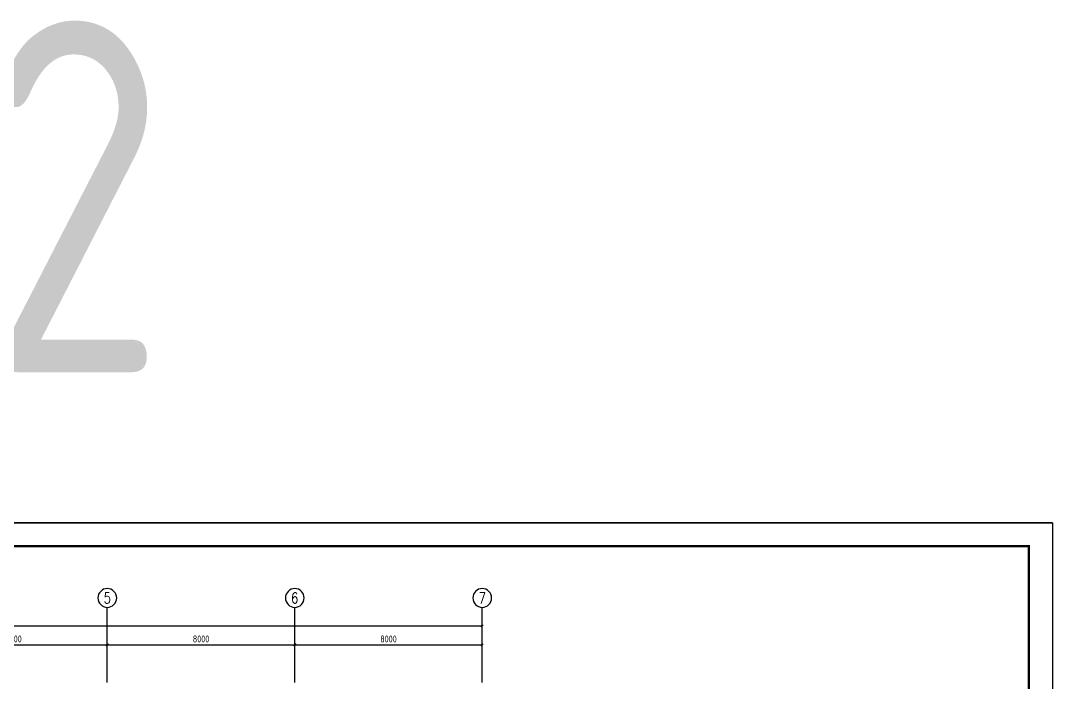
# Model space of a CAD drawing. Header units: millimetres. Extents: x 866561 to 877878, y 40199 to 44891.
# Drawn here: x 867908.2 to 868348.5, y 40727.3 to 41009.6 of the extents above; entities that cross this region are included whole.
import ezdxf
from ezdxf.enums import TextEntityAlignment as Align

# ---------------------------------------------------------------- set-up
doc = ezdxf.new("R2010")
doc.units = ezdxf.units.MM
doc.header["$LTSCALE"] = 1000
doc.header["$MEASUREMENT"] = 0
for name, color, linetype in [('AXIS', 3, 'Continuous'), ('AXIS_TEXT', 7, 'Continuous'), ('DIM', 7, 'Continuous'), ('梁集中标注', 2, 'Continuous')]:
    doc.layers.add(name, color=color, linetype=linetype)
doc.styles.add('_TCH_AXIS', font='COMPLEX', dxfattribs={"bigfont": 'GBCBIG'})
doc.styles.add('COMPLEX', font='COMPLEX')
doc.styles.add('GBHZ', font='gbenor.shx', dxfattribs={"width": 0.9, "bigfont": 'gbcbig.shx'})
doc.dimstyles.new('Y100', dxfattribs={"dimscale": 0, "dimtxt": 3, "dimasz": 0.01, "dimexe": 1.2, "dimexo": 2, "dimgap": 1, "dimtad": 1, "dimdec": 0, "dimlfac": 100, "dimzin": 0, "dimdsep": 46, "dimtxsty": 'GBHZ', "dimblk": 'DX', "dimcen": 0.09, "dimdle": 1, "dimclrd": 7, "dimclre": 7, "dimclrt": 7, "dimadec": 0, "dimazin": 0, "dimtfac": 1, "dimtdec": 0, "dimtix": 1, "dimtmove": 2, "dimatfit": 3, "dimldrblk": 'DX', "dimfxl": 0, "dimtolj": 1, "dimtzin": 0, "dimarcsym": 0})

# ---------------------------------------------------------------- blocks, each defined once
blk = doc.blocks.new('_AXISO')
blk.add_circle((0, 0), 0.5)
at = {"layer": 'AXIS_TEXT', "style": 'COMPLEX', "width": 1.041667}
blk.add_attdef('A', text='', height=0.56, dxfattribs=at).set_placement((-0.25, -0.28), (0.25, -0.28), align=Align.FIT)
blk = doc.blocks.new('DX')
at = {"color": 0, "linetype": 'ByBlock', "const_width": 40}
blk.add_lwpolyline([(-54, -51), (46, 49)], dxfattribs=at)
blk = doc.blocks.new('*D192')
at = {"layer": 'Defpoints', "color": 0, "transparency": 16777216}
for p in [(867945.2, 40743.29), (867865.2, 40727.29), (867945.2, 40727.29)]:
    blk.add_point(p, dxfattribs=at)
at = {"layer": 'dim', "color": 7, "lineweight": -2, "transparency": 16777216}
for p, q in [((867865.2, 40729.29), (867865.2, 40744.49)), ((867865.21, 40743.29), (867945.19, 40743.29)), ((867945.2, 40729.29), (867945.2, 40744.49))]:
    blk.add_line(p, q, dxfattribs=at)
at = {"layer": 'dim', "color": 7, "lineweight": -2, "transparency": 16777216, "xscale": 0.01, "yscale": 0.01, "zscale": 0.01, "rotation": 180}
blk.add_blockref('DX', (867865.2, 40743.29), dxfattribs=at)
at = {"layer": 'dim', "color": 7, "lineweight": -2, "transparency": 16777216, "xscale": 0.01, "yscale": 0.01, "zscale": 0.01}
blk.add_blockref('DX', (867945.2, 40743.29), dxfattribs=at)
at = {"layer": 'dim', "color": 7, "transparency": 16777216, "insert": (867905.2, 40745.79), "char_height": 3, "attachment_point": 5, "style": 'GBHZ'}
blk.add_mtext('\\A1;8000', dxfattribs=at)
blk = doc.blocks.new('*D193')
at = {"layer": 'Defpoints', "color": 0, "transparency": 16777216}
for p in [(868025.2, 40743.29), (867945.2, 40727.29), (868025.2, 40727.29)]:
    blk.add_point(p, dxfattribs=at)
at = {"layer": 'dim', "color": 7, "lineweight": -2, "transparency": 16777216}
for p, q in [((867945.2, 40729.29), (867945.2, 40744.49)), ((867945.21, 40743.29), (868025.19, 40743.29)), ((868025.2, 40729.29), (868025.2, 40744.49))]:
    blk.add_line(p, q, dxfattribs=at)
at = {"layer": 'dim', "color": 7, "lineweight": -2, "transparency": 16777216, "xscale": 0.01, "yscale": 0.01, "zscale": 0.01, "rotation": 180}
blk.add_blockref('DX', (867945.2, 40743.29), dxfattribs=at)
at = {"layer": 'dim', "color": 7, "lineweight": -2, "transparency": 16777216, "xscale": 0.01, "yscale": 0.01, "zscale": 0.01}
blk.add_blockref('DX', (868025.2, 40743.29), dxfattribs=at)
at = {"layer": 'dim', "color": 7, "transparency": 16777216, "insert": (867985.2, 40745.79), "char_height": 3, "attachment_point": 5, "style": 'GBHZ'}
blk.add_mtext('\\A1;8000', dxfattribs=at)
blk = doc.blocks.new('*D194')
at = {"layer": 'Defpoints', "color": 0, "transparency": 16777216}
for p in [(868105.2, 40743.29), (868025.2, 40727.29), (868105.2, 40727.29)]:
    blk.add_point(p, dxfattribs=at)
at = {"layer": 'dim', "color": 7, "lineweight": -2, "transparency": 16777216}
for p, q in [((868025.2, 40729.29), (868025.2, 40744.49)), ((868025.21, 40743.29), (868105.19, 40743.29)), ((868105.2, 40729.29), (868105.2, 40744.49))]:
    blk.add_line(p, q, dxfattribs=at)
at = {"layer": 'dim', "color": 7, "lineweight": -2, "transparency": 16777216, "xscale": 0.01, "yscale": 0.01, "zscale": 0.01, "rotation": 180}
blk.add_blockref('DX', (868025.2, 40743.29), dxfattribs=at)
at = {"layer": 'dim', "color": 7, "lineweight": -2, "transparency": 16777216, "xscale": 0.01, "yscale": 0.01, "zscale": 0.01}
blk.add_blockref('DX', (868105.2, 40743.29), dxfattribs=at)
at = {"layer": 'dim', "color": 7, "transparency": 16777216, "insert": (868065.2, 40745.79), "char_height": 3, "attachment_point": 5, "style": 'GBHZ'}
blk.add_mtext('\\A1;8000', dxfattribs=at)
blk = doc.blocks.new('*D195')
at = {"layer": 'Defpoints', "color": 0, "transparency": 16777216}
for p in [(867625.2, 40751.29), (867625.2, 40727.29), (868105.2, 40727.29)]:
    blk.add_point(p, dxfattribs=at)
at = {"layer": 'dim', "color": 7, "lineweight": -2, "transparency": 16777216}
for p, q in [((867625.2, 40729.29), (867625.2, 40752.49)), ((868105.19, 40751.29), (867625.21, 40751.29)), ((868105.2, 40729.29), (868105.2, 40752.49))]:
    blk.add_line(p, q, dxfattribs=at)
at = {"layer": 'dim', "color": 7, "lineweight": -2, "transparency": 16777216, "xscale": 0.01, "yscale": 0.01, "zscale": 0.01, "rotation": 180}
blk.add_blockref('DX', (867625.2, 40751.29), dxfattribs=at)
at = {"layer": 'dim', "color": 7, "lineweight": -2, "transparency": 16777216, "xscale": 0.01, "yscale": 0.01, "zscale": 0.01}
blk.add_blockref('DX', (868105.2, 40751.29), dxfattribs=at)
at = {"layer": 'dim', "color": 7, "transparency": 16777216, "insert": (867865.2, 40753.79), "char_height": 3, "attachment_point": 5, "style": 'GBHZ'}
blk.add_mtext('\\A1;48000', dxfattribs=at)

msp = doc.modelspace()

# ---------------------------------------------------------------- linework, layer by layer
at = {"color": 0}
for p, q in [((868348.484, 40795.355), (867507.484, 40795.355)), ((867507.484, 40795.355), (868348.484, 40795.355)), ((868348.484, 40795.355), (868348.484, 40201.355))]:
    msp.add_line(p, q, dxfattribs=at)
at = {"color": 0, "const_width": 1}
msp.add_lwpolyline([(868338.484, 40211.355), (867532.484, 40211.355), (867532.484, 40785.355), (868338.484, 40785.355)], close=True, dxfattribs=at)
at = {"layer": 'AXIS', "color": 0}
for p, q in [((867945.203, 40727.286), (867945.203, 40759.286)), ((868025.203, 40727.286), (868025.203, 40759.286)), ((868105.203, 40727.286), (868105.203, 40759.286))]:
    msp.add_line(p, q, dxfattribs=at)

# ---------------------------------------------------------------- block references
ref = msp.add_blockref('_AXISO', (867945.203, 40763.286), dxfattribs=dict(at, xscale=-8, yscale=8, zscale=8, rotation=180))
ref.add_attrib('A', '5', dxfattribs={"layer": 'AXIS_TEXT', "color": 0, "height": 4.659, "style": '_TCH_AXIS'}).set_placement((867943.65, 40760.956), (867946.757, 40760.956), align=Align.FIT)
ref = msp.add_blockref('_AXISO', (868025.203, 40763.286), dxfattribs=dict(at, xscale=-8, yscale=8, zscale=8, rotation=180))
ref.add_attrib('A', '6', dxfattribs={"layer": 'AXIS_TEXT', "color": 0, "height": 4.659, "style": '_TCH_AXIS'}).set_placement((868023.65, 40760.956), (868026.757, 40760.956), align=Align.FIT)
ref = msp.add_blockref('_AXISO', (868105.203, 40763.286), dxfattribs=dict(at, xscale=-8, yscale=8, zscale=8, rotation=180))
ref.add_attrib('A', '7', dxfattribs={"layer": 'AXIS_TEXT', "color": 0, "height": 4.659, "style": '_TCH_AXIS'}).set_placement((868103.65, 40760.956), (868106.757, 40760.956), align=Align.FIT)

# ---------------------------------------------------------------- texts
at = {"layer": '梁集中标注', "style": 'GBHZ', "width": 0.9}
msp.add_text('02', height=150, dxfattribs=at).set_placement((867813.093, 40859.557))

# ---------------------------------------------------------------- dimensions: what is measured, and where the dimension line sits
at = {"layer": 'dim'}
for base, p1, p2, picture, middle in [((867625.203, 40751.286), (868105.203, 40727.286), (867625.203, 40727.286), '*D195', (867865.203, 40753.786)), ((867945.203, 40743.286), (867865.203, 40727.286), (867945.203, 40727.286), '*D192', (867905.203, 40745.786)), ((868025.203, 40743.286), (867945.203, 40727.286), (868025.203, 40727.286), '*D193', (867985.203, 40745.786)), ((868105.203, 40743.286), (868025.203, 40727.286), (868105.203, 40727.286), '*D194', (868065.203, 40745.786))]:
    dim = msp.add_linear_dim(base=base, p1=p1, p2=p2, dimstyle='Y100', override={"dimscale": 1, "dimfxl": 2}, dxfattribs=at)
    dim.commit()
    dim.dimension.update_dxf_attribs({"geometry": picture, "text_midpoint": middle})

doc.saveas('drawing.dxf')
